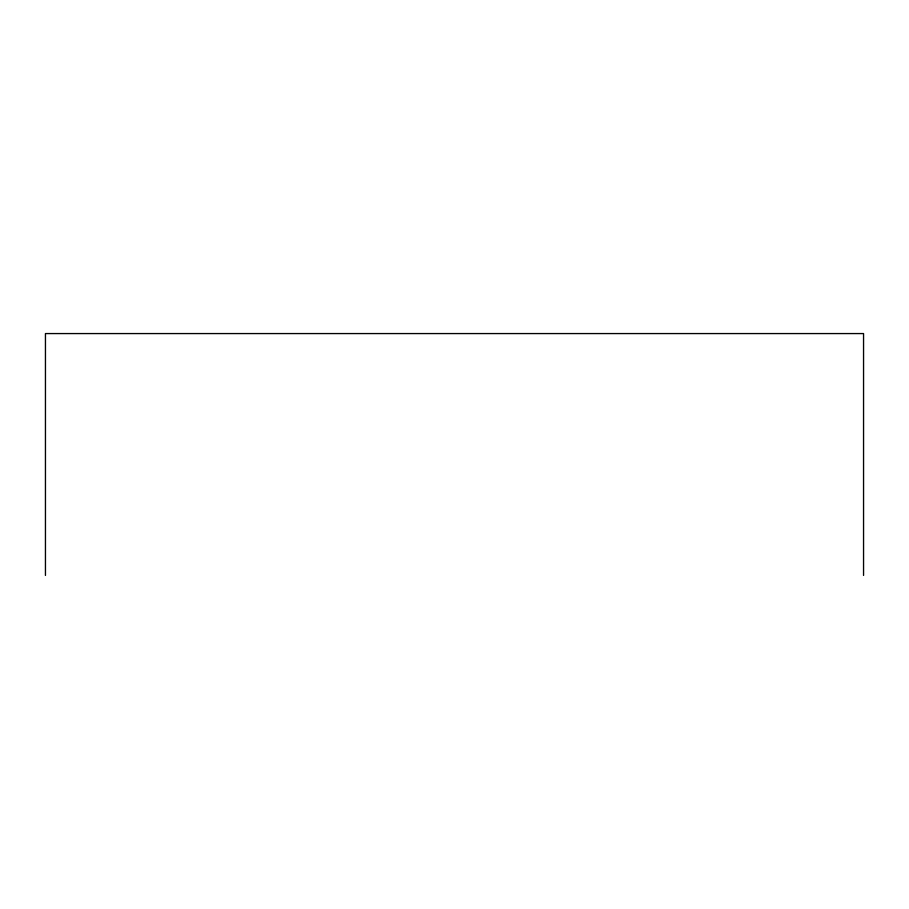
<?xml version="1.0" encoding="UTF-8"?>
<svg xmlns="http://www.w3.org/2000/svg" width="909" height="909" viewBox="0 0 909 909"><rect width="100%" height="100%" fill="white"/><g stroke="black" fill="none" stroke-linecap="round" stroke-linejoin="round"><path stroke-width="1.36" d="M863.55 575.431L863.55 333.569L45.45 333.569L45.45 575.431"/></g></svg>
